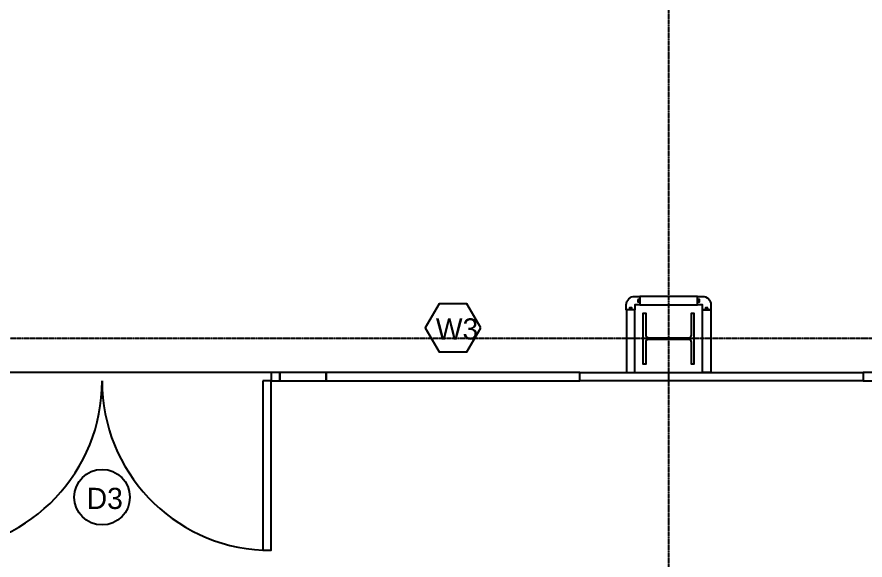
# Model space of a CAD drawing. Header units: millimetres. Extents: x -62354 to 129108, y -71259 to 35407.
# Drawn here: x 13012 to 18027, y -9105 to -5895 of the extents above; entities that cross this region are included whole.
import ezdxf

# ---------------------------------------------------------------- set-up
doc = ezdxf.new("R2010")
doc.units = ezdxf.units.MM
doc.header["$MEASUREMENT"] = 0
doc.linetypes.add('1st FL Layout xrf$0$CENTER2', pattern=[1.125, 0.75, -0.125, 0.125, -0.125])
doc.layers.add('1st FL Layout xrf$0$AR-Column', color=7, linetype='Continuous', transparency=0.5)
doc.layers.add('1st FL Layout xrf$0$G-Grid Line', color=253, linetype='1st FL Layout xrf$0$CENTER2', transparency=0.5)
for name, color, linetype in [('1st FL Layout xrf$0$CR-Door Number', 1, 'Continuous'), ('1st FL Layout xrf$0$CR-Doors', 1, 'Continuous'), ('1st FL Layout xrf$0$CR-Mirror  Window', 11, 'Continuous'), ('1st FL Layout xrf$0$CR-Sandwich Panel', 3, 'Continuous')]:
    doc.layers.add(name, color=color, linetype=linetype)
doc.styles.add('1st FL Layout xrf$0$TEXT', font='cordia2.shx')

# ---------------------------------------------------------------- blocks, each defined once
blk = doc.blocks.new('1st FL Layout xrf$0$sc2')
for p, q in [((812239.7, -648012.7), (812239.7, -648312.7)), ((812235.1, -648162.7), (812244.3, -648162.7))]:
    blk.add_line(p, q)
blk.add_lwpolyline([(812260.7, -648027.7, 0.414214), (812244.7, -648043.7), (812244.7, -648281.7, 0.414214), (812260.7, -648297.7), (812389.7, -648297.7), (812389.7, -648312.7), (812089.7, -648312.7), (812089.7, -648297.7), (812218.7, -648297.7, 0.414214), (812234.7, -648281.7), (812234.7, -648043.7, 0.414214), (812218.7, -648027.7), (812089.7, -648027.7), (812089.7, -648012.7), (812389.7, -648012.7), (812389.7, -648027.7), (812260.7, -648027.7)], format="xyb")
blk = doc.blocks.new('1st FL Layout xrf$0$GRID10040')
at = {"layer": '1st FL Layout xrf$0$AR-Column', "xscale": 0.001000000000000001, "yscale": 0.001000000000000001, "zscale": 0.001000000000000001, "rotation": 270}
blk.add_blockref('1st FL Layout xrf$0$sc2', (1017.0004, 1055.8246), dxfattribs=at)
blk = doc.blocks.new('*U292')
blk.add_lwpolyline([(-34006.4, 12752.3), (-33731.4, 12752.3), (-33731.4, 12802.3), (-34006.4, 12802.3)], close=True)
blk = doc.blocks.new('*U358')
blk.add_lwpolyline([(-36776.2, 12752.3), (-36436.2, 12752.3), (-36436.2, 12802.3), (-36776.2, 12802.3)], close=True)
blk = doc.blocks.new('*U453')
blk.add_lwpolyline([(-36576.2, 12752.3), (-36206.2, 12752.3), (-36206.2, 12802.3), (-36576.2, 12802.3)], close=True)
blk = doc.blocks.new('*U359')
blk.add_lwpolyline([(-36576.2, 12752.3), (-36206.2, 12752.3), (-36206.2, 12802.3), (-36576.2, 12802.3)], close=True)
blk = doc.blocks.new('1st FL Layout xrf$0$W1500')
at = {"ltscale": 0.5}
blk.add_lwpolyline([(-34153.8, 14300.9), (-34236, 14443.2), (-34400.4, 14443.2), (-34482.5, 14300.9), (-34400.4, 14158.6), (-34236, 14158.6)], close=True, dxfattribs=at)
blk.add_lwpolyline([(-35068.2, 13986.5), (-33568.2, 13986.5), (-33568.2, 14036.5), (-35068.2, 14036.5)], close=True)
at = {"style": '1st FL Layout xrf$0$TEXT'}
blk.add_text('W3', height=125, dxfattribs=at).set_placement((-34419.5, 14231.3))
blk = doc.blocks.new('1st FL Layout xrf$0$Cleanroom Door D3')
at = {"color": 2}
for points in [[(50, 1051.3), (0, 1051.3), (0, 1001.3), (50, 1001.3)], [(50, 951.2), (1050.9, 951.2), (1050.9, 1001.3), (50, 1001.3)], [(50, -948.6), (1050.9, -948.6), (1050.9, -998.7), (50, -998.7)], [(50, -1048.7), (0, -1048.7), (0, -998.7), (50, -998.7)]]:
    blk.add_lwpolyline(points, close=True, dxfattribs=at)
at = {"color": 253}
blk.add_lwpolyline([(0, 1001.3), (0, -998.7)], dxfattribs=at)
at = {"color": 253, "ltscale": 0.015}
for centre, start, end in [((51.6, 1002), 269.9104, 357.0947), ((51.6, -999.3), 2.9053, 90.0896)]:
    blk.add_arc(centre, 1000.6, start, end, dxfattribs=at)
blk = doc.blocks.new('*U372')
at = {"color": 4}
blk.add_lwpolyline([(218999.2, -23499.9), (219013.2, -23499.9), (219013.2, -23511.9), (219031.2, -23511.9), (219031.2, -23481.9), (219061.2, -23481.9), (219061.2, -23463.9), (219049.2, -23463.9), (219049.2, -23449.9), (219061.2, -23449.9), (219061.2, -23431.9), (219031.2, -23431.9, 0.414214), (218981.2, -23481.9), (218981.2, -23511.9), (218999.2, -23511.9)], format="xyb", close=True, dxfattribs=at)
blk = doc.blocks.new('*U371')
at = {"color": 4}
blk.add_lwpolyline([(218999.2, -23499.9), (219013.2, -23499.9), (219013.2, -23511.9), (219031.2, -23511.9), (219031.2, -23481.9), (219061.2, -23481.9), (219061.2, -23463.9), (219049.2, -23463.9), (219049.2, -23449.9), (219061.2, -23449.9), (219061.2, -23431.9), (219031.2, -23431.9, 0.414214), (218981.2, -23481.9), (218981.2, -23511.9), (218999.2, -23511.9)], format="xyb", close=True, dxfattribs=at)
blk = doc.blocks.new('*U361')
blk.add_lwpolyline([(-35406.4, 12752.3), (-33731.4, 12752.3), (-33731.4, 12802.3), (-35406.4, 12802.3)], close=True)
blk = doc.blocks.new('1st FL Layout xrf$0$D3')
blk.add_circle((84898.8, -48433.4), 164.3)
at = {"style": '1st FL Layout xrf$0$TEXT'}
blk.add_text('D3', height=125, dxfattribs=at).set_placement((84807.7, -48503))
blk = doc.blocks.new('1st FL Layout xrf')
at = {"layer": '1st FL Layout xrf$0$G-Grid Line', "ltscale": 10}
for p, q in [((16865.1, 33307.4), (16865.1, -20796.5)), ((53865.1, -7796.5), (-60254, -7796.5))]:
    blk.add_line(p, q, dxfattribs=at)
at = {"layer": '1st FL Layout xrf$0$AR-Column', "xscale": 1000, "yscale": 1000, "zscale": 1000}
blk.add_blockref('1st FL Layout xrf$0$GRID10040', (-351972.6, -251381.3), dxfattribs=at)
at = {"layer": '1st FL Layout xrf$0$CR-Door Number'}
blk.add_blockref('1st FL Layout xrf$0$D3', (-71383.7, 39699.8), dxfattribs=at)
at = {"layer": '1st FL Layout xrf$0$CR-Doors', "rotation": 270}
blk.add_blockref('1st FL Layout xrf$0$Cleanroom Door D3', (13513.8, -7996.5), dxfattribs=at)
at = {"layer": '1st FL Layout xrf$0$CR-Mirror  Window'}
for p in [(49908.3, -22033.1), (53083.3, -22033.1)]:
    blk.add_blockref('1st FL Layout xrf$0$W1500', p, dxfattribs=at)
at = {"layer": '1st FL Layout xrf$0$CR-Sandwich Panel', "xscale": -1}
for name, p, rotation in [('*U371', (-6802.3, 211436.3), 89.99617883754284), ('*U372', (236097.8, 15870.8), 359.9961788375429), ('*U359', (29867.3, -44202.7), 90)]:
    blk.add_blockref(name, p, dxfattribs=dict(at, rotation=rotation))
at = {"layer": '1st FL Layout xrf$0$CR-Sandwich Panel'}
for name, p in [('*U358', (53471.3, -20348.8)), ('*U292', (48571.5, -20798.8))]:
    blk.add_blockref(name, p, dxfattribs=at)
at = {"layer": '1st FL Layout xrf$0$CR-Sandwich Panel', "rotation": 270}
blk.add_blockref('*U453', (3862.8, -44202.7), dxfattribs=at)
at = {"layer": '1st FL Layout xrf$0$CR-Sandwich Panel', "xscale": -1}
blk.add_blockref('*U361', (-17391.3, -20798.8), dxfattribs=at)

msp = doc.modelspace()

# ---------------------------------------------------------------- block references
msp.add_blockref('1st FL Layout xrf', (0, 0))

doc.saveas('drawing.dxf')
